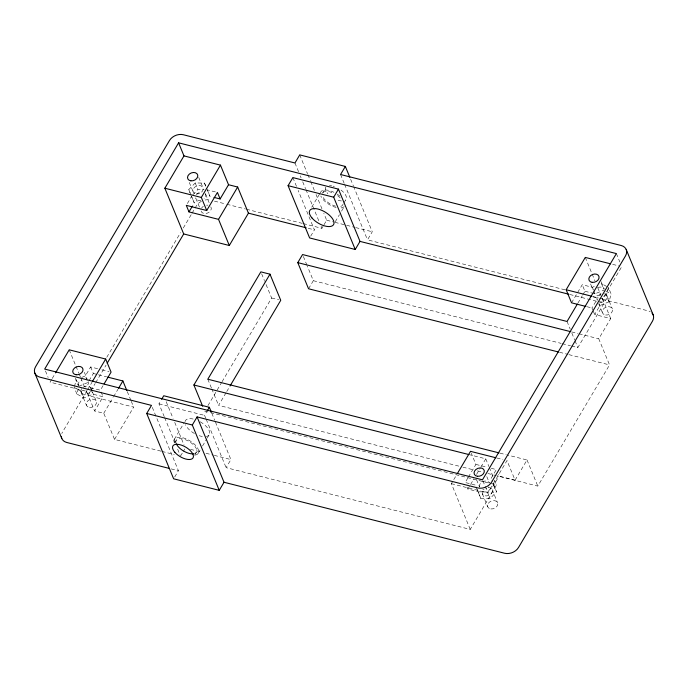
<?xml version="1.0" encoding="UTF-8"?>
<svg xmlns="http://www.w3.org/2000/svg" width="688" height="688" viewBox="0 0 688 688"><rect width="100%" height="100%" fill="white"/><g stroke="black" fill="none" stroke-linecap="round" stroke-linejoin="round"><path stroke-width="0.52" stroke-dasharray="3.44 2.58" d="M74.45 386.467L76.273 379.673L78.578 385.271M160.923 451.156L114.535 439.417L103.759 413.282L94.634 410.977L103.062 396.744L92.957 394.19L83.876 397.965L76.875 393.975L78.183 389.116M609.035 301.791L606.343 295.255L608.424 287.498L611.125 294.025L609.035 301.791L599.953 305.558L594.656 314.511L610.712 318.578L598.758 338.78L609.534 364.915L537.801 486.115L497.243 475.855M51.712 379.372L50.078 382.141L86.559 391.369L94.634 410.977M52.262 378.452L54.997 373.833M81.726 377.411L85.355 375.906L90.653 366.953L97.799 368.759M187.36 203.562L191.591 196.398L194.283 202.934L192.7 205.617M89.105 380.645L93.344 373.489L90.653 366.953M87.092 390.552L62.496 432.107A10.647 7.964 -22.4 0 0 61.808 433.552M87.643 389.632L92.011 382.244M106.769 357.304L180.557 232.639M183.283 228.02L191.488 214.174M192.029 213.246L196.407 205.858A10.647 7.964 -22.4 0 1 202.453 200.827M114.535 439.417L133.661 407.098L88.055 395.557L95.159 383.551M95.709 382.631L106.09 365.087M103.045 385.693L100.362 390.216L90.266 387.654M103.759 413.282L113.047 397.587M113.597 396.658L117.966 389.27M164.251 416.661L158.962 403.839L161.087 400.244M174.305 439.4L184.255 422.587M311.733 207.191L320.642 192.15M174.718 442.883L176.154 440.458M322.491 193.199L325.837 187.54A11.713 5.513 30.6 0 0 327.866 193.741M207.939 405.61L221.553 382.614M222.095 381.702L271.631 298.007L264.846 281.547M180.505 456.11L182.638 452.523M183.163 451.62L184.762 448.929M205.789 418.338L204.568 415.38L206.692 411.785M310.692 236.147L314.416 229.861L298.153 190.413M174.7 477.008L178.424 470.721L156.382 417.263M303.288 223.609L321.889 228.321L323.48 225.621M324.014 224.727L326.671 220.237L323.816 213.306M458.776 466.12L218.578 405.352L226.214 392.452M226.756 391.532L229.482 386.931M194.575 455.275L196.493 452.042M343.785 203.166L346.176 199.124M198.342 453.091L200.432 449.556M202.53 446.013L206.718 438.935M207.243 438.05L209.341 434.506M335.245 221.768L339.442 214.69M341.532 211.147L344.155 206.718M308.551 288.771L313.332 280.687L307.355 266.17M494.543 480.129L496.538 484.963L470.231 529.407L226.111 467.651L230.893 459.567L215.043 421.099M564.951 289.811L367.487 239.854L372.277 231.77L353.907 187.222M470.231 529.407L451.38 483.673L456.849 474.436M467.866 477.988L465.191 482.512L475.288 485.066M468.399 477.085L475.898 464.417L471.28 453.211M571.539 302.815L582.246 284.72L592.351 287.274L595.98 285.769M477.214 489.736L477.988 491.602L467.883 489.039L470.05 485.384M470.592 484.464L473.843 478.968M476.552 474.393L480.344 467.986M480.886 467.066L485.762 458.827L470.179 454.888M577.894 303.159L582.229 295.831M582.77 294.92L584.938 291.256L582.246 284.72M592.729 309.849L591.964 307.975L597.261 299.031M451.38 483.673L487.861 492.9L506.996 460.582L515.071 480.181L499.006 476.113L498.241 474.247M610.712 318.578L602.636 298.97L621.763 266.652M476.105 487.001L480.817 498.387L490.097 498.508L496.547 491.851L493.717 485.066L499.006 476.113M571.582 346.021L577.834 347.603L604.133 303.159L601.329 296.347M515.071 480.181L527.025 459.98L507.271 454.983M191.066 195.211L188.761 189.613L195.211 182.956L204.491 183.085L206.916 188.899M192.889 194.67L197.903 189.492L204.087 189.57M480.817 498.387L478.126 491.851L487.405 491.98L493.855 485.315L492.642 482.408M78.965 386.209L88.047 382.442L85.355 375.906M76.875 393.975L74.184 387.439L81.184 391.429L83.902 390.294M584.938 291.256L595.043 293.81L604.124 290.035M603.617 296.39L606.343 295.255M612.647 264.347L619.742 266.144M215.404 191.909L207.32 189.871L210.012 196.398L212.033 196.914M326.671 220.237L333.921 222.069M334.961 222.336L354.655 227.315M355.687 227.582L372.277 231.77M592.506 296.408L598.586 297.947M599.592 298.205L602.636 298.97M214.441 201.137L225.802 204.009M226.834 204.267L245.435 208.971M246.467 209.238L302.256 223.351M593.013 296.906L598.207 298.222M602.361 299.271L648.096 310.847A10.647 7.964 -22.4 0 1 650.289 311.716M308.224 228.296L314.416 229.861M569.853 294.49L604.133 303.159M586.855 306.685L591.964 307.975M571.685 331.926L577.929 333.508M578.969 333.766L598.758 338.78M313.332 280.687L561.167 343.389M562.216 343.647L570.541 345.754M559.542 352.265L567.875 354.372M568.916 354.638L609.534 364.915M271.631 298.007L278.726 299.796M499.995 453.143L506.23 454.716M496.856 458.019L502.937 459.55M101.884 369.791L109.031 371.606M475.898 464.417L487.13 467.255M491.215 468.296L496.315 469.586L491.017 478.53L492.238 481.445M93.344 373.489L97.421 374.521M98.436 374.779L106.588 376.835M462.929 467.178L473.335 469.809M477.489 470.859L482.692 472.174M487.887 473.49L496.203 475.597M204.68 411.132L489.263 483.131M490.303 483.389L496.538 484.963M158.962 403.839L204.568 415.38M190.473 449.341L201.876 452.222M206.022 453.272L213.271 455.112M214.312 455.37L230.893 459.567M161.955 451.414L174.322 454.544M171.192 468.898L178.424 470.721M606.678 286.5L601.432 283.508L603.737 289.106M605.879 291.033L611.125 294.025M207.183 189.613L210.012 196.398M188.761 189.613L190.378 193.491M191.453 196.149L194.283 202.934M616.379 253.588L619.845 261.982M601.183 281.762L604.262 289.227M606.954 295.763L612.337 308.826M585.282 257.424L594.914 280.781M597.717 287.593L600.925 295.376M592.351 287.274L593.503 290.078M593.89 291.007L595.043 293.81M599.179 303.692L599.953 305.558M590.579 283.972L592.893 289.571M598.663 303.571L602.507 312.911M593.116 310.778L594.656 314.511M567.058 321.468L570.249 329.208M571.848 333.078L574.643 339.855M575.039 340.827L577.834 347.603M527.025 459.98L537.801 486.115M485.762 458.827L488.953 466.576M489.357 467.539L492.943 476.251M492.943 483.2L493.717 485.066M493.855 485.315L496.547 491.851M486.794 476.621L489.486 483.148M492.178 489.684L497.57 502.756M482.864 480.766L487.861 492.9M487.405 491.98L490.097 498.508M476.578 479.768L479.656 487.233M482.348 493.769L487.74 506.832M350.648 179.301L353.503 186.233M340.56 174.511L344.232 183.421M344.636 184.418L367.487 239.854M467.109 487.173L467.883 489.039M299.736 154.895L307.493 173.711M307.897 174.7L310.348 180.634M310.752 181.623L314.425 190.542M316.059 194.498L322.182 209.35M294.954 162.979L298.626 171.888M300.26 175.844L301.077 177.831M302.711 181.787L305.567 188.718M305.971 189.707L319.034 221.39M321.072 226.335L321.889 228.321M292.864 177.59L296.528 186.465M303.365 256.486L306.951 265.198M261.655 273.807L264.45 280.584M204.491 183.085L206.03 186.818M198.729 177.435L202.96 187.695M205.652 194.231L209.109 202.633M195.211 182.956L197.903 189.492M189.277 182.449L193.13 191.78M195.822 198.316L200.44 209.513M207.81 379.217L211.397 387.929M211.801 388.901L218.578 405.352M211.792 413.213L214.63 420.119M206.194 419.319L226.111 467.651M166.186 401.68L173.101 418.442M174.726 422.389L184.074 445.067M164.656 417.65L175.225 443.287M177.667 449.204L180.101 455.121M152.306 407.365L155.978 416.274M127.28 391.61L130.866 400.321M131.262 401.293L133.661 407.098M101.136 392.083L103.062 396.744M84.332 372.294L87.032 378.821M90.876 388.161L92.029 390.956M92.416 391.893L96.26 401.224M91.031 389.52L92.957 394.19M69.204 349.822L75.62 365.397M76.024 366.369L78.828 373.18M79.232 374.152L80.436 377.067M80.84 378.047L84.443 386.802M86.052 390.698L88.055 395.557M81.184 391.429L83.876 397.965M75.276 378.237L78.355 385.71M81.046 392.237L86.43 405.309M45.46 370.944L48.151 377.48M205.101 200.019A10.647 7.964 -22.4 0 1 210.304 200.088M200.217 421.804A13.837 6.519 30.6 0 1 206.28 436.519M202.341 436.476A13.837 6.519 30.6 0 1 199.245 435.693M194.42 433.517A13.837 6.519 30.6 0 1 185.468 424.659M185.029 421.641A13.837 6.519 30.6 0 1 193.818 419.173M174.107 442.16A13.837 6.519 30.6 0 1 190.765 441.335A13.837 6.519 30.6 0 1 194.093 455.241M175.99 442.797A11.713 5.513 30.6 0 1 188.77 441.292A11.713 5.513 30.6 0 1 194.781 453.495M488.781 486.863A5.323 3.982 -22.4 0 1 488.36 487.353M486.734 488.566A5.323 3.982 -22.4 0 1 486.106 488.867M484.111 489.366A5.323 3.982 -22.4 0 1 482.795 489.349M479.502 486.734A5.323 3.982 -22.4 0 1 483.036 481.523A5.323 3.982 -22.4 0 1 489.245 482.692M488.394 487.525A5.323 3.982 -22.4 0 1 492.015 492.522A5.323 3.982 -22.4 0 1 484.49 495.652A5.323 3.982 -22.4 0 1 483.483 489.564M604.434 293.759A5.323 3.982 -22.4 0 1 606.601 298.953A5.323 3.982 -22.4 0 1 599.652 301.843M597.365 300.303A5.323 3.982 -22.4 0 1 601.157 293.896M600.228 295.178A5.323 3.982 -22.4 0 1 594.432 293.312M597.812 287.593A5.323 3.982 -22.4 0 1 604.021 288.762M205.084 193.354A5.323 3.982 -22.4 0 1 204.035 198.884M200.948 200.346A5.323 3.982 -22.4 0 1 195.659 197.817M196.527 194.601A5.323 3.982 -22.4 0 1 201.868 192.072M210.795 206.839A5.323 3.982 -22.4 0 1 207.656 213.013A5.323 3.982 -22.4 0 1 201.051 210.889M201.558 208.189A5.323 3.982 -22.4 0 1 203.364 206.323M206.581 205.17A5.323 3.982 -22.4 0 1 207.896 205.187M90.524 391.352A5.323 3.982 -22.4 0 1 83.274 394.155A5.323 3.982 -22.4 0 1 81.752 388.531M83.205 387.181A5.323 3.982 -22.4 0 1 91.031 388.651M88.184 381.625A5.323 3.982 -22.4 0 1 85.432 387.043M78.191 385.211A5.323 3.982 -22.4 0 1 81.734 379.991M341.007 190.051A11.713 5.513 30.6 0 1 345.195 200.217M341.463 200.939A11.713 5.513 30.6 0 1 336.269 199.623M329.432 185.726A11.713 5.513 30.6 0 1 331.762 185.88M333.044 186.147A11.713 5.513 30.6 0 1 334.377 186.543M344.198 206.546A13.837 6.519 30.6 0 1 339.107 207.974M336.157 207.484A13.837 6.519 30.6 0 1 320.797 195.994M320.367 192.967A13.837 6.519 30.6 0 1 333.964 192.296M337.094 194.076A13.837 6.519 30.6 0 1 339.932 196.2M343.063 204.087A11.713 5.513 30.6 0 1 339.236 206.606M335.624 206.176A11.713 5.513 30.6 0 1 322.629 196.45M322.896 192.606A11.713 5.513 30.6 0 1 333.757 193.319M337.653 195.702A11.713 5.513 30.6 0 1 341.583 199.58M490.879 508.948A5.323 3.982 -22.4 0 0 497.725 503.246A5.323 3.982 -22.4 0 0 489.357 502.18A5.323 3.982 -22.4 0 0 490.879 508.948M605.646 315.027A5.323 3.982 -22.4 0 0 612.501 309.325A5.323 3.982 -22.4 0 0 604.124 308.258A5.323 3.982 -22.4 0 0 605.646 315.027M196.269 193.896A5.323 3.982 -22.4 0 0 203.115 188.194A5.323 3.982 -22.4 0 0 194.747 187.127A5.323 3.982 -22.4 0 0 196.269 193.896M89.569 407.425A5.323 3.982 -22.4 0 0 96.423 401.723A5.323 3.982 -22.4 0 0 88.047 400.657A5.323 3.982 -22.4 0 0 89.569 407.425"/><path stroke-width="1.03" d="M178.596 142.829L44.686 369.078L482.477 479.828L616.379 253.588L178.596 142.829L183.98 155.901L164.853 188.22L183.705 233.954L107.182 363.238M55.539 372.905L69.204 349.822L105.685 359.05L111.078 372.122L104.112 383.878M183.705 233.954L229.302 245.496L218.535 219.36L188.994 211.887L192.167 206.512M92.57 381.212L105.685 359.05M188.994 211.887L186.293 205.351L206.718 210.519L201.335 197.447L220.461 165.129L183.98 155.901M206.718 210.519L217.425 192.425L220.117 198.961L214.054 197.422M220.117 198.961L228.536 184.728L220.461 165.129M118.517 388.35L122.885 380.963L107.603 377.093M218.535 219.36L237.661 187.033L228.536 184.728M229.302 245.496L248.437 213.168L237.661 187.033M345.342 166.436L340.56 174.511L621.161 245.504A10.647 7.964 -22.4 0 1 625.504 255.893L491.593 482.142A10.647 7.964 -22.4 0 1 477.696 487.912L197.095 416.919L224.021 482.262L219.24 490.346L173.634 478.805L146.707 413.462L151.489 405.387L39.904 377.153A10.647 7.964 -22.4 0 1 35.57 366.764L169.472 140.524A10.647 7.964 -22.4 0 1 183.378 134.745L294.954 162.979L299.736 154.895L345.342 166.436L349.831 177.323M161.62 399.35L163.744 395.755L209.35 407.296L211.379 412.224M288.083 185.674L292.864 177.59L338.47 189.131L360.013 241.402L355.232 249.477L309.626 237.945L288.083 185.674L333.689 197.207L355.232 249.477M202.685 406.29L193.904 384.996L260.855 271.872L269.98 274.177L280.747 300.312L230.033 386.002M269.98 274.177L207.81 379.217L498.955 452.876M219.24 490.346L192.313 425.003L197.095 416.919M207.226 410.891L209.35 407.296M333.689 197.207L338.47 189.131M558.501 351.998L308.551 288.771L297.784 262.635L302.565 254.551L567.058 321.468L577.352 304.07M457.391 473.516L470.506 451.345L495.842 457.761M585.832 306.427L571.539 302.815L566.155 289.743L585.282 257.424L610.617 263.831M164.853 188.22L201.335 197.447M566.155 289.743L591.491 296.15M248.437 213.168L306.169 227.78M360.013 241.402L568.813 294.223M297.784 262.635L570.644 331.659M193.904 384.996L469.147 454.63M146.707 413.462L192.313 425.003M169.119 468.373L66.839 442.496A10.647 7.964 -22.4 0 1 61.335 436.459M224.021 482.262L504.622 553.255A10.647 7.964 -22.4 0 0 518.528 547.476L652.43 321.236A10.647 7.964 -22.4 0 0 652.009 313.083M626.209 249.503L653.144 314.846M122.885 380.963L126.876 390.638M34.856 373.154L61.791 438.497M193.904 453.745A11.713 5.513 30.6 0 1 176.291 443.708M174.838 452.308A11.713 5.513 30.6 0 0 192.735 458.294A11.713 5.513 30.6 0 0 181.348 445.11A11.713 5.513 30.6 0 0 174.838 452.308M477.412 476.277A5.323 3.982 -22.4 0 0 484.257 470.583A5.323 3.982 -22.4 0 0 475.89 469.508A5.323 3.982 -22.4 0 0 477.412 476.277M592.187 282.355A5.323 3.982 -22.4 0 0 599.033 276.653A5.323 3.982 -22.4 0 0 590.665 275.587A5.323 3.982 -22.4 0 0 592.187 282.355M190.877 180.832A5.323 3.982 -22.4 0 0 197.731 175.13A5.323 3.982 -22.4 0 0 189.355 174.064A5.323 3.982 -22.4 0 0 190.877 180.832M76.11 374.754A5.323 3.982 -22.4 0 0 82.956 369.052A5.323 3.982 -22.4 0 0 74.579 367.985A5.323 3.982 -22.4 0 0 76.11 374.754M312.042 218.053A13.837 6.519 30.6 0 0 333.198 225.131A13.837 6.519 30.6 0 0 319.739 209.548A13.837 6.519 30.6 0 0 312.042 218.053"/></g></svg>
